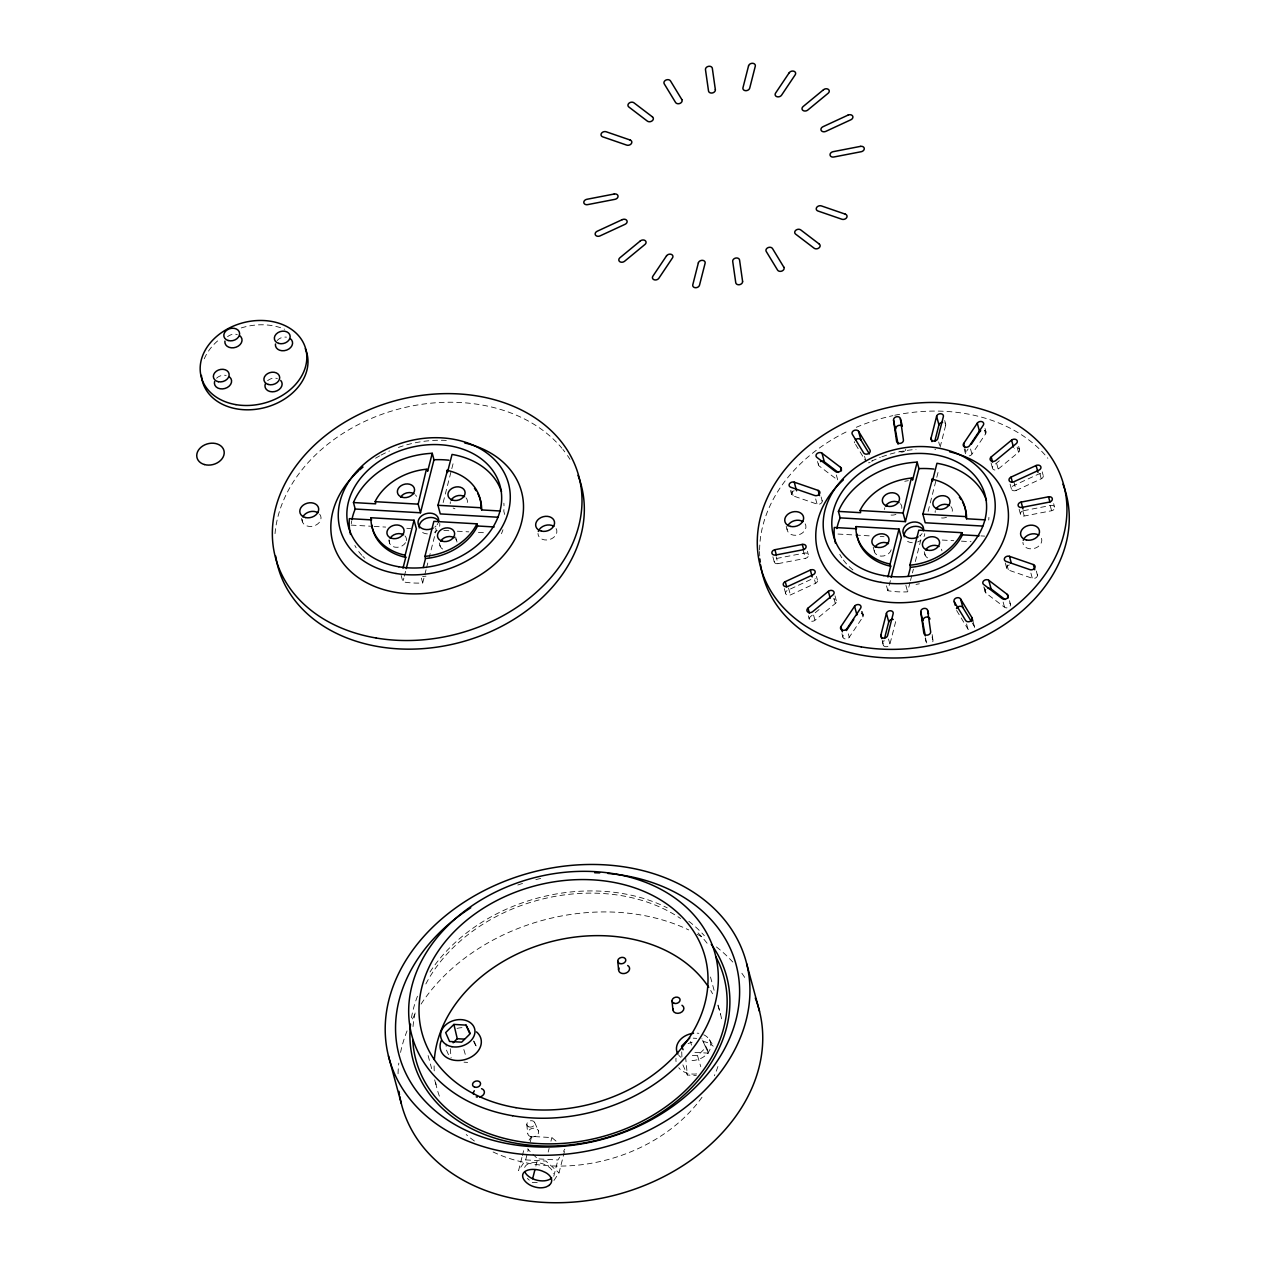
<?xml version="1.0" encoding="UTF-8"?>
<svg xmlns="http://www.w3.org/2000/svg" width="1266" height="1266" viewBox="0 0 1266 1266"><rect width="100%" height="100%" fill="white"/><g stroke="black" fill="none" stroke-linecap="round" stroke-linejoin="round"><path stroke-width="0.75" stroke-dasharray="5 3.75" d="M426.056 569.747L422.686 582.993A78.524 60.325 -15.1 0 1 402.889 581.869L403.854 578.071M404.329 576.188L405.785 570.507M426.531 567.848L428.462 560.284M428.952 558.385L436.184 529.995L435.251 526.545M443.163 502.555L453.782 460.903M521.924 1157.425L518.585 1170.528L525.675 1159.909L528.428 1149.069M522.399 1155.557L524.314 1148.072M530.264 1141.853L531.657 1136.425L551.865 1137.596L556.818 1141.758M535.85 1166.065L537.702 1158.849L557.91 1160.004L559.714 1157.219M548.194 1152.044L549.112 1148.436M550.947 1141.204L551.865 1137.596M553.78 1176.256L557.91 1160.004M553.954 1180.45L559.018 1172.854L565.222 1148.515L563.37 1151.443M910.032 582.376L907.611 591.839A78.524 60.325 -15.1 0 1 887.83 590.7L890.71 579.353M895.568 621.653A3.497 2.674 -15.1 0 1 895.489 622.302L889.919 644.204A3.497 2.674 -15.1 0 1 885.852 646.736A3.497 2.674 -15.1 0 1 883.177 643.808L884.111 640.169M940.116 447.167L945.686 425.265L944.753 421.815M910.507 580.493L911.947 574.811M912.438 572.912L913.403 569.13M915.334 561.55L921.11 538.841L920.192 535.376M928.105 511.401L936.302 479.213M936.793 477.314L938.707 469.749M964.201 448.908L965.594 454.083A3.497 2.674 -15.1 0 1 965.974 452.136L968.079 449.003M843.283 635.231A3.497 2.674 -15.1 0 0 844.564 638.792A3.497 2.674 -15.1 0 0 849.249 637.289L862.89 616.938L861.022 610.038M969.265 455.855A3.497 2.674 -15.1 0 0 971.956 454.193L985.597 433.858L984.188 428.683M529.077 1140.16L531.657 1136.425M692.344 1055.433L697.55 1055.733L705.779 1047.552L701.886 1038.674M819.055 609.579L810.335 616.779A3.497 2.674 -15.1 0 0 810.113 620.641A3.497 2.674 -15.1 0 0 814.972 620.308L835.323 603.518A3.497 2.674 -15.1 0 0 836.335 600.701A3.497 2.674 -15.1 0 0 833.788 599.008M999.349 460.777L993.541 465.572A3.497 2.674 -15.1 0 0 993.304 469.433A3.497 2.674 -15.1 0 0 998.178 469.1L1018.529 452.294A3.497 2.674 -15.1 0 0 1019.019 448.67A3.497 2.674 -15.1 0 0 1014.572 448.322M810.873 579.496L787.594 590.288A3.497 2.674 -15.1 0 0 785.87 594.07A3.497 2.674 -15.1 0 0 790.427 594.941L815.51 583.325A3.497 2.674 -15.1 0 0 817.519 580.461A3.497 2.674 -15.1 0 0 815.114 578.293M1016.187 490.417L1041.269 478.801A3.497 2.674 -15.1 0 0 1042.994 475.019A3.497 2.674 -15.1 0 0 1038.437 474.133L1013.354 485.748A3.497 2.674 -15.1 0 0 1011.645 489.531A3.497 2.674 -15.1 0 0 1016.187 490.417L1013.86 481.776M1023.498 510.704L1050.859 505.419A3.497 2.674 -15.1 0 1 1054.657 507.429A3.497 2.674 -15.1 0 1 1051.603 510.752L1024.257 516.037A3.497 2.674 -15.1 0 1 1020.649 514.661A3.497 2.674 -15.1 0 1 1021.947 511.322M778.004 563.655L805.366 558.369A3.497 2.674 -15.1 0 0 808.42 555.046A3.497 2.674 -15.1 0 0 804.606 553.052L777.261 558.338A3.497 2.674 -15.1 0 0 774.206 561.661A3.497 2.674 -15.1 0 0 778.004 563.655L776.153 556.755M980.944 535.898L984.647 536.119M837.981 534.046L870.612 535.929M880.202 536.483L884.048 536.705M942.236 540.044L953.757 540.709M961.432 541.152L971.022 541.706M351.125 525.105L372.236 526.308M374.15 526.419L385.671 527.083M406.797 528.302L410.627 528.523M443.86 530.422L449.62 530.755M457.295 531.198L468.816 531.862M478.421 532.416L486.097 532.859M693.23 1038.167L696.696 1038.373M694.923 1052.362L709.292 1053.201L702.709 1040.288M464.036 1062.19L467.629 1062.396M682.88 1064.864L687.327 1075.024L696.316 1075.53M525.675 1159.909L545.883 1161.064L559.018 1172.854M537.227 1182.634L531.72 1182.317L527.336 1178.393M794.162 490.765A3.497 2.674 -15.1 0 0 791.472 493.281A3.497 2.674 -15.1 0 0 793.165 495.892L817.076 504.121A3.497 2.674 -15.1 0 0 821.761 502.618A3.497 2.674 -15.1 0 0 820.479 499.041M1009.382 564.905A3.497 2.674 -15.1 0 0 1006.692 567.437A3.497 2.674 -15.1 0 0 1008.385 570.048L1032.296 578.277A3.497 2.674 -15.1 0 0 1036.981 576.774A3.497 2.674 -15.1 0 0 1035.699 573.197M984.616 587.946L986.008 593.137L1004.539 607.253A3.497 2.674 -15.1 0 0 1009.682 606.651M532.859 1154.228L536.483 1157.694M527.479 1148.879L530.169 1151.554M709.34 1039.592L713.359 1045.811M972.335 623.094L974.234 626.211A3.497 2.674 -15.1 0 1 974.377 628.11M855.579 444.429L865.96 461.504M956.621 610.481L967.952 629.107A3.497 2.674 -15.1 0 0 968.395 629.629M705.779 1047.552L709.261 1054.546M473.405 1040.984L476.886 1047.979M534.758 1122.752L538.525 1130.949M474.164 1041.332L477.14 1048.09M448.496 1054.689L446.265 1049.625L446.075 1043.944M697.55 1055.733L700.794 1066.763M463.847 1049.53L465.477 1055.037M1053.644 503.662L1054.578 507.112M1042.219 471.854L1043.137 475.304M1050.21 505.577L1051.603 510.752M1039.877 473.611L1041.269 478.801M1018.687 446.36L1019.621 449.81M1017.136 447.12L1018.529 452.294M1022.849 510.863L1024.257 516.037M1036.332 571.061L1037.424 575.144M1019.13 509.169L1020.523 514.36M1010.094 484.071L1011.487 489.246M1030.904 573.102L1032.296 578.277M996.769 463.926L998.178 469.1M985.043 428.462L985.961 431.912M991.056 462.881L992.449 468.056M1006.992 564.858L1008.385 570.048M1005.267 562.911L1006.834 568.719M970.563 449.019L971.956 454.193M1009.477 600.67L1010.41 604.119M965.04 448.686L965.974 452.136M1003.147 602.078L1004.539 607.253M944.689 420.518L945.623 423.968M983.824 586.886L985.217 592.077M938.707 441.992L939.641 445.442M973.079 621.622L974.472 626.797M966.559 623.932L967.952 629.107M924.212 551.754L925.145 555.204M932.045 636.925L932.979 640.39A3.497 2.674 -15.1 0 1 932.377 642.321M925.209 638.254L926.142 641.704A3.497 2.674 -15.1 0 0 928.706 643.761M905.87 585.367L907.611 591.839M864.567 456.33L865.501 459.78M886.517 585.857L887.83 590.7M873.208 547.118L874.6 552.308M888.526 639.029L889.919 644.204M882.244 640.359L883.177 643.808M882.307 641.656L883.241 645.106M836.367 474.972L837.775 480.146L819.244 466.03A3.497 2.674 -15.1 0 1 818.437 463.673M862.336 611.541L863.27 614.991M817.519 461.52L818.453 464.97M821.112 496.921L822.204 500.988M815.684 498.946L817.076 504.121M848.315 633.839L849.249 637.289M835.022 595.843L836.415 601.018M833.93 598.327L835.323 603.518M841.969 633.712L842.903 637.178M816.443 576.394L817.377 579.844M791.772 490.717L793.165 495.892M807.407 551.28L808.341 554.73M790.506 490.496L791.614 494.563M814.576 579.875L815.51 583.325M803.04 549.745L805.366 558.369M813.579 615.134L814.972 620.308M786.202 526.324L787.12 529.774M808.309 615.814L809.243 619.28M788.56 588.041L790.427 594.941M784.319 588.595L785.727 593.77M772.893 556.803L774.286 561.977M710.495 977.004L715.037 993.826M718.059 1005.046L720.576 1014.383M504.675 514.439L503.805 511.195A78.524 60.325 -15.1 0 0 503.884 503.188M455.618 536.911L456.535 540.36M439.286 542.908L440.204 546.358M421.372 578.151L422.686 582.993M401.148 575.397L402.889 581.869M388.741 540.012L389.675 543.462M301.53 518.459L302.463 521.909M428.114 1055.559L431.643 1068.631M434.665 1079.851L436.675 1087.32M690.603 1041.554L691.442 1045.115M932.156 634.567L932.979 640.39M925.588 637.827L926.142 641.704M685.586 1056.857L687.327 1075.024M526.814 1124.398L527.669 1133.212M450.253 1048.739L451.107 1057.822M681.725 1051.824L681.931 1057.506M703.69 1034.749A17.455 13.404 -15.1 0 1 709.023 1051.334A17.455 13.404 -15.1 0 1 688.435 1060.354M680.934 1057.347A17.455 13.404 -15.1 0 1 678.798 1055.29M697.139 1033.167A17.455 13.404 -15.1 0 1 698.879 1033.341M696.68 1073.948A20.936 16.094 -15.1 0 1 678.734 1067.76M676.044 1061.604A20.936 16.094 -15.1 0 1 676.028 1058.202M688.071 1043.675A20.936 16.094 -15.1 0 1 692.17 1042.171M702.836 1041.427A20.936 16.094 -15.1 0 1 713.201 1046.207M398.046 1073.79A184.947 142.093 -15.1 0 1 398.806 1063.108M400.562 1052.41A184.947 142.093 -15.1 0 1 407.668 1029.385M412.431 1018.956A184.947 142.093 -15.1 0 1 416.118 1012.12M421.072 1004.065A184.947 142.093 -15.1 0 1 688.688 929.909M697.139 934.245A184.947 142.093 -15.1 0 1 703.88 938.201M716.429 946.936A184.947 142.093 -15.1 0 1 732.777 962.033M741.86 973.253A184.947 142.093 -15.1 0 1 745.832 979.172M717.885 1005.584A146.571 112.611 -15.1 0 1 721.747 1019.795M717.933 1066.494A146.571 112.611 -15.1 0 1 714.325 1075.768M702.013 1097.242A146.571 112.611 -15.1 0 1 493.075 1151.965M474.434 1141.03A146.571 112.611 -15.1 0 1 466.22 1134.542M439.365 1096.134A146.571 112.611 -15.1 0 1 435.52 1081.924M434.238 1070.894A146.571 112.611 -15.1 0 1 434.127 1065.307M710.717 990.518A146.571 112.611 -15.1 0 1 712.568 993.763M411.434 1017.848A162.27 124.669 -15.1 0 1 417.543 996.041M430.013 971.972A162.27 124.669 -15.1 0 1 667.245 907.833M688.831 921.316A162.27 124.669 -15.1 0 1 704.323 935.685M413.033 1026.568A159.484 122.533 -15.1 0 1 415.913 1009.651M425.851 983.951A159.484 122.533 -15.1 0 1 680.586 918.499M698.041 932.9A159.484 122.533 -15.1 0 1 709.15 946.003M517.81 885.013A174.486 134.054 -15.1 0 1 524.314 882.877M535.85 879.617A174.486 134.054 -15.1 0 1 540.851 878.414M457.042 1028.403A20.936 16.094 -15.1 0 1 463.498 1027.612M524.63 1167.426A14.828 8.72 14.3 0 1 540.123 1163.058A14.828 8.72 14.3 0 1 553.321 1173.709M861.228 613.266A3.497 2.674 -15.1 0 1 862.89 616.938M854.629 442.878A3.497 2.674 -15.1 0 1 854.328 441.628M872.385 460.507A3.497 2.674 -15.1 0 1 872.052 461.14M870.122 462.533A3.497 2.674 -15.1 0 1 868.492 462.786M984.647 430.424A3.497 2.674 -15.1 0 1 985.597 433.858M805.176 523.855A9.59 7.374 -15.1 0 1 798.435 534.869A9.59 7.374 -15.1 0 1 787.041 528.777M759.727 556.011A157.031 120.65 -15.1 0 1 759.6 551.517M759.6 550.014A157.031 120.65 -15.1 0 1 849.296 430.44M856.275 427.307A157.031 120.65 -15.1 0 1 892.878 415.659M894.761 415.248A157.031 120.65 -15.1 0 1 1047.852 458.292M1041.475 538.335A9.59 7.374 -15.1 0 1 1033.657 548.589A9.59 7.374 -15.1 0 1 1022.896 542.323M871.578 461.14A97.719 75.074 -15.1 0 1 880.345 457.406M881.832 456.836A97.719 75.074 -15.1 0 1 915.998 449.43M988.904 517.351A78.524 60.325 -15.1 0 1 988.73 520.041M919.369 583.8A78.524 60.325 -15.1 0 1 915.998 584.37M852.92 569.953A78.524 60.325 -15.1 0 1 842.586 558.907M841.827 557.784A78.524 60.325 -15.1 0 1 839.769 554.35M950.956 506.653A8.72 6.71 -15.1 0 1 951.446 513.395M946.477 517.319A8.72 6.71 -15.1 0 1 939.91 517.636M935.178 512.461A8.72 6.71 -15.1 0 1 935.337 510.673M891.185 549.776A8.72 6.71 -15.1 0 1 881.025 556.138A8.72 6.71 -15.1 0 1 874.347 548.811M927.582 557.895A8.72 6.71 -15.1 0 1 924.892 551.723M941.477 549.207A8.72 6.71 -15.1 0 1 941.904 550.9M900.411 503.757A8.72 6.71 -15.1 0 1 901.645 508.726M895.932 514.423A8.72 6.71 -15.1 0 1 889.365 514.74M884.633 509.549A8.72 6.71 -15.1 0 1 884.807 507.761M924.75 533.682A10.476 8.039 -15.1 0 1 924.022 536.547M920.825 540.265A10.476 8.039 -15.1 0 1 917.676 541.943M912.343 542.75A10.476 8.039 -15.1 0 1 905.348 539.379M904.747 481.302A55.831 42.902 -15.1 0 1 908.339 480.669M922.059 533.587A10.476 8.039 -15.1 0 1 919.67 535.945M935.637 449.667A3.497 2.674 -15.1 0 1 934.894 449.462M944.8 422.939A3.497 2.674 -15.1 0 1 945.686 425.265M905.744 449.335A3.497 2.674 -15.1 0 1 905.143 450.601M904.589 451.155A3.497 2.674 -15.1 0 1 899.477 451.155M986.008 593.137A3.497 2.674 -15.1 0 1 985.945 589.529M1009.619 603.059A3.497 2.674 -15.1 0 1 1010.157 606.05M439.713 523.428A10.476 8.039 -15.1 0 1 439.603 526.276M437.213 530.312A10.476 8.039 -15.1 0 1 434.396 532.353M427.402 533.904A10.476 8.039 -15.1 0 1 421.404 531.609M502.966 529.758A78.524 60.325 -15.1 0 1 501.447 533.746M351.268 523.76A78.524 60.325 -15.1 0 1 351.663 521.054M375.575 458.229A97.719 75.074 -15.1 0 1 379.642 455.887M381.019 455.127A97.719 75.074 -15.1 0 1 389.532 450.981M398.394 447.452A97.719 75.074 -15.1 0 1 446.692 440.441M437.925 523.38A10.476 8.039 -15.1 0 1 437.118 524.741M436.042 525.991A10.476 8.039 -15.1 0 1 434.729 527.099M405.025 535.961A8.72 6.71 -15.1 0 1 406.259 540.946M405.516 542.687A8.72 6.71 -15.1 0 1 395.008 547.181A8.72 6.71 -15.1 0 1 389.406 539.965M442.657 549.048A8.72 6.71 -15.1 0 1 439.951 542.877M455.57 538.857A8.72 6.71 -15.1 0 1 456.963 542.054M425.993 576.157A78.524 60.325 -15.1 0 1 422.622 576.441M364.814 558.338A78.524 60.325 -15.1 0 1 362.836 556.375M361.886 555.378A78.524 60.325 -15.1 0 1 356.885 548.938M356.173 547.814A78.524 60.325 -15.1 0 1 354.844 545.504M466.015 497.823A8.72 6.71 -15.1 0 1 466.521 504.548M454.969 508.79A8.72 6.71 -15.1 0 1 453.117 507.998M450.237 503.615A8.72 6.71 -15.1 0 1 450.411 501.827M415.485 494.911A8.72 6.71 -15.1 0 1 416.451 496.399M275.023 533.635A157.031 120.65 -15.1 0 1 393.03 410.643A157.031 120.65 -15.1 0 1 561.93 448.259M562.911 449.446A157.031 120.65 -15.1 0 1 564.794 451.851M567.485 455.554A157.031 120.65 -15.1 0 1 569.969 459.336M319.649 514.17A9.59 7.374 -15.1 0 1 313.493 526.039A9.59 7.374 -15.1 0 1 302.194 518.902M556.106 528.571A9.59 7.374 -15.1 0 1 549.365 539.585A9.59 7.374 -15.1 0 1 537.971 533.492M204.285 358.784A54.09 41.556 -15.1 0 1 219.809 339.098M241.252 327.926A54.09 41.556 -15.1 0 1 284.628 329.255M267.632 380.639A8.72 6.71 -15.1 0 1 277.396 378.487M216.581 378.218A8.72 6.71 -15.1 0 1 226.171 375.401M277.096 340.586A8.72 6.71 -15.1 0 1 286.464 337.136M227.548 336.693A8.72 6.71 -15.1 0 1 237.312 334.525M530.533 1136.615A5.586 4.289 -15.1 0 0 538.667 1131.836A5.586 4.289 -15.1 0 0 530.312 1129.114A5.586 4.289 -15.1 0 0 530.533 1136.615M528.903 1126.898A4.083 3.133 -15.1 0 0 534.869 1123.401A4.083 3.133 -15.1 0 0 528.745 1121.407A4.083 3.133 -15.1 0 0 528.903 1126.898"/><path stroke-width="1.5" d="M406.259 568.608L416.387 528.856L414.061 520.231L371.001 517.747L371.001 520.358A55.831 42.902 -15.1 0 0 402.113 554.492L405.152 555.204L405.737 557.356L402.984 568.181M891.201 577.454L901.329 537.702L899.002 529.061L855.943 526.593L855.927 529.204A55.831 42.902 -15.1 0 0 887.055 563.338L890.093 564.05L890.678 566.203L887.909 577.027M500.102 510.989L481.618 509.913L481.064 507.255A55.831 42.902 -15.1 0 0 447.468 470.414L437.941 505.292L440.283 513.917L497.87 517.224M481.618 509.913L481.634 509.407A55.831 42.902 -15.1 0 0 477.614 493.17M985.043 519.835L966.544 518.759L965.99 516.101A55.831 42.902 -15.1 0 0 932.393 479.26L922.882 514.138L925.209 522.763L982.796 526.07M966.544 518.759L966.575 518.253A55.831 42.902 -15.1 0 0 962.54 502.001M405.152 555.204L414.061 520.231M355.208 509.027L420.486 512.777L418.16 504.153L426.42 469.211A55.831 42.902 -15.1 0 0 375.306 501.178L375.654 503.836L353.467 502.555L355.208 509.027A78.524 60.325 -15.1 0 0 351.901 519.709M353.467 502.555A78.524 60.325 -15.1 0 1 432.244 453.291L427.655 471.316L427.069 469.164M420.486 512.777L433.985 459.764L432.244 453.291M425.518 558.512L424.933 556.36L433.858 521.355L476.934 523.839L477.519 525.991L476.19 528.523A55.831 42.902 -15.1 0 1 428.826 558.148L425.518 558.512L423.224 567.516M532.638 1178.709L534.932 1169.673M890.093 564.05L899.002 529.061M840.149 517.873L905.427 521.624L903.085 512.999L911.362 478.057A55.831 42.902 -15.1 0 0 860.247 510.024L860.595 512.683L838.408 511.401L840.149 517.873A78.524 60.325 -15.1 0 0 836.842 528.555M838.408 511.401A78.524 60.325 -15.1 0 1 917.17 462.137L912.58 480.162L912.011 478.01M905.427 521.624L918.926 468.61L917.17 462.137M880.851 635.184L886.422 613.298A3.497 2.674 -15.1 0 1 890.489 610.75A3.497 2.674 -15.1 0 1 893.163 613.678L887.593 635.579A3.497 2.674 -15.1 0 1 883.526 638.111A3.497 2.674 -15.1 0 1 880.851 635.184L881.785 638.634M931.048 438.147L936.618 416.261A3.497 2.674 -15.1 0 1 940.685 413.713A3.497 2.674 -15.1 0 1 943.36 416.641L937.774 438.542A3.497 2.674 -15.1 0 1 933.707 441.074A3.497 2.674 -15.1 0 1 931.048 438.147L931.966 441.597M884.57 638.333L888.748 621.923L886.422 613.298M934.767 441.296L938.945 424.885L936.618 416.261M910.46 567.358L909.874 565.206L918.784 530.201L961.875 532.685L962.461 534.838L961.131 537.37A55.831 42.902 -15.1 0 1 913.767 566.994L910.46 567.358L908.165 576.362M476.934 523.839L475.605 526.371A55.831 42.902 -15.1 0 1 428.24 555.996L424.933 556.36M961.875 532.685L960.546 535.217A55.831 42.902 -15.1 0 1 913.182 564.826L909.874 565.206M840.94 626.591L854.582 606.256A3.497 2.674 -15.1 0 1 859.282 604.737A3.497 2.674 -15.1 0 1 860.563 608.313L846.922 628.664A3.497 2.674 -15.1 0 1 842.238 630.167A3.497 2.674 -15.1 0 1 840.94 626.591L842.349 631.781M963.648 443.511L977.289 423.176A3.497 2.674 -15.1 0 1 981.973 421.657A3.497 2.674 -15.1 0 1 983.255 425.234L969.629 445.569A3.497 2.674 -15.1 0 1 964.929 447.088A3.497 2.674 -15.1 0 1 963.648 443.511L964.581 446.961M846.416 630.531L853.759 619.58M971.228 444.319L979.615 431.801A3.497 2.674 -15.1 0 1 980.739 430.741M453.893 1024.416L445.664 1032.597L449.557 1041.475L461.679 1042.171L469.923 1033.99L466.03 1025.112L453.893 1024.416L457.263 1038.706L453.133 1042.804M689.764 1037.978L681.519 1046.159L683.086 1049.704M808.009 608.155L828.36 591.349A3.497 2.674 -15.1 0 1 833.218 591.016A3.497 2.674 -15.1 0 1 832.996 594.878L812.645 611.684A3.497 2.674 -15.1 0 1 807.787 612.016A3.497 2.674 -15.1 0 1 808.009 608.155L809.401 613.33M991.215 456.947L1011.566 440.141A3.497 2.674 -15.1 0 1 1016.424 439.808A3.497 2.674 -15.1 0 1 1016.202 443.67L995.851 460.476A3.497 2.674 -15.1 0 1 990.977 460.808A3.497 2.674 -15.1 0 1 991.215 456.947L992.607 462.122M785.252 581.664L810.351 570.048A3.497 2.674 -15.1 0 1 814.893 570.919A3.497 2.674 -15.1 0 1 813.183 574.701L788.085 586.316A3.497 2.674 -15.1 0 1 783.543 585.446A3.497 2.674 -15.1 0 1 785.252 581.664L786.661 586.838M1011.028 477.124L1036.11 465.508A3.497 2.674 -15.1 0 1 1040.668 466.394A3.497 2.674 -15.1 0 1 1038.943 470.161L1013.86 481.776A3.497 2.674 -15.1 0 1 1009.318 480.906A3.497 2.674 -15.1 0 1 1011.028 477.124L1012.42 482.299M774.919 549.713L802.28 544.412A3.497 2.674 -15.1 0 1 806.078 546.421A3.497 2.674 -15.1 0 1 803.04 549.745L775.678 555.03A3.497 2.674 -15.1 0 1 771.88 553.036A3.497 2.674 -15.1 0 1 774.919 549.713L776.327 554.888M1021.171 502.08L1048.533 496.794A3.497 2.674 -15.1 0 1 1052.331 498.788A3.497 2.674 -15.1 0 1 1049.277 502.111L1021.915 507.413A3.497 2.674 -15.1 0 1 1018.117 505.403A3.497 2.674 -15.1 0 1 1021.171 502.08L1023.023 508.979M860.01 510.515L903.085 512.999M922.882 514.138L965.974 516.607M962.461 534.838L979.093 535.803M375.068 501.668L418.16 504.153M437.941 505.292L481.033 507.761M477.519 525.991L494.151 526.957M457.263 1038.706L464.448 1039.117M890.678 566.203L887.64 565.491A55.831 42.902 -15.1 0 1 856.75 533.951M405.737 557.356L402.699 556.644A55.831 42.902 -15.1 0 1 371.808 525.105M794.241 482.172L818.153 490.417A3.497 2.674 -15.1 0 1 819.434 493.993A3.497 2.674 -15.1 0 1 814.75 495.497L790.839 487.268A3.497 2.674 -15.1 0 1 789.541 483.691A3.497 2.674 -15.1 0 1 794.241 482.172L796.567 490.797M1009.461 556.328L1033.372 564.573A3.497 2.674 -15.1 0 1 1034.654 568.133A3.497 2.674 -15.1 0 1 1029.97 569.653L1006.059 561.408A3.497 2.674 -15.1 0 1 1004.761 557.847A3.497 2.674 -15.1 0 1 1009.461 556.328L1011.328 563.228M840.529 467.328A3.497 2.674 -15.1 0 1 840.308 471.189A3.497 2.674 -15.1 0 1 835.433 471.522L816.902 457.406A3.497 2.674 -15.1 0 1 817.14 453.545A3.497 2.674 -15.1 0 1 821.998 453.196L840.529 467.328L841.463 470.778M1007.293 594.419A3.497 2.674 -15.1 0 1 1007.071 598.296A3.497 2.674 -15.1 0 1 1002.213 598.628L983.682 584.496A3.497 2.674 -15.1 0 1 983.904 580.635A3.497 2.674 -15.1 0 1 988.762 580.303L1007.293 594.419L1008.227 597.869M820.526 461.536A3.497 2.674 -15.1 0 1 824.324 461.837L838.219 472.424M988.097 588.389A3.497 2.674 -15.1 0 1 991.104 588.927L1004.998 599.514M858.57 431.342L869.916 449.968A3.497 2.674 -15.1 0 1 868.191 453.75A3.497 2.674 -15.1 0 1 863.634 452.88L852.303 434.254A3.497 2.674 -15.1 0 1 854.028 430.472A3.497 2.674 -15.1 0 1 858.57 431.342L860.912 439.982L869.41 453.94M955.229 605.306L954.295 601.856A3.497 2.674 -15.1 0 1 956.02 598.074A3.497 2.674 -15.1 0 1 960.577 598.96L971.908 617.571L972.842 621.02M960.577 598.96L962.904 607.585L971.402 621.543M954.295 601.856L965.626 620.482A3.497 2.674 -15.1 0 0 970.183 621.353A3.497 2.674 -15.1 0 0 971.908 617.571M466.03 1025.112L470.145 1033.183M1048.533 496.794L1049.925 501.969M1036.11 465.508L1037.978 472.408M1011.566 440.141L1013.433 447.04M1033.372 564.573L1034.765 569.747M977.289 423.176L979.615 431.801M988.762 580.303L991.104 588.927M931.792 479.134L932.377 481.302L936.967 463.277A78.524 60.325 -15.1 0 1 986.451 500.434M900.395 418.745L903.418 440.046A3.497 2.674 -15.1 0 1 900.379 443.369A3.497 2.674 -15.1 0 1 896.581 441.375L893.559 420.075A3.497 2.674 -15.1 0 1 896.597 416.751A3.497 2.674 -15.1 0 1 900.395 418.745L902.262 425.645M893.559 420.075L898.085 444.192M927.63 610.449L930.652 631.75A3.497 2.674 -15.1 0 1 927.614 635.073A3.497 2.674 -15.1 0 1 923.816 633.079L920.793 611.779A3.497 2.674 -15.1 0 1 923.832 608.455A3.497 2.674 -15.1 0 1 927.63 610.449L928.564 613.899M920.793 611.779L925.319 635.896M855.943 526.593L856.512 528.745L834.31 527.479A78.524 60.325 -15.1 0 0 835.481 543.288M821.998 453.196L824.324 461.837M854.582 606.256L856.908 614.88A3.497 2.674 -15.1 0 1 857.398 614.311M818.153 490.417L819.545 495.592M828.36 591.349L830.227 598.248M810.351 570.048L812.202 576.948M802.28 544.412L803.688 549.586M746.703 963.853A184.947 142.093 -15.1 0 1 507.634 1152.345A184.947 142.093 -15.1 0 1 448.386 913.435A184.947 142.093 -15.1 0 1 746.703 963.853L759.505 1011.312M446.866 470.303L447.436 472.455L452.041 454.431A78.524 60.325 -15.1 0 1 501.526 491.588M371.001 517.747L371.587 519.899L349.369 518.633A78.524 60.325 -15.1 0 0 350.54 534.442M388.44 1055.907L401.243 1103.351M672.024 1000.82L672.879 1009.635M617.745 961.068L618.599 969.883M755.296 998.004A184.947 142.093 -15.1 0 1 618.979 1194.091A184.947 142.093 -15.1 0 1 399.787 1096.53M399.486 1094.805A184.947 142.093 -15.1 0 1 398.98 1091.339M616.083 874.3A174.486 134.054 -15.1 0 1 717.316 1060.955A174.486 134.054 -15.1 0 1 451.06 1122.262A174.486 134.054 -15.1 0 1 470.746 907.769M594.672 872.749A174.486 134.054 -15.1 0 1 599.673 872.907M607.917 873.445A174.486 134.054 -15.1 0 1 614.453 874.094M677.975 1054.119A17.455 13.404 -15.1 0 1 693.562 1033.262M711.27 944.309A162.27 124.669 -15.1 0 1 601.524 1139.099A162.27 124.669 -15.1 0 1 410.548 1024.099M715.638 956.384A159.484 122.533 -15.1 0 1 603.186 1136.425A159.484 122.533 -15.1 0 1 412.795 1040.304M434.349 1059.674A146.571 112.611 -15.1 0 1 550.362 941.857A146.571 112.611 -15.1 0 1 708.723 987.338M627.683 965.515A5.586 4.289 -15.1 0 1 628.616 971.196A5.586 4.289 -15.1 0 1 621.448 973.285A5.586 4.289 -15.1 0 1 619.011 968.047M681.978 1005.267A5.586 4.289 -15.1 0 1 680.206 1012.863A5.586 4.289 -15.1 0 1 672.974 1008.717M481.523 1088.681A5.586 4.289 -15.1 0 1 484.292 1093.001A5.586 4.289 -15.1 0 1 479.577 1097.005M477.298 1097.1A5.586 4.289 -15.1 0 1 476.238 1096.862M473.531 1094.346A5.586 4.289 -15.1 0 1 474.354 1090.77M476.475 1031.885A20.936 16.094 -15.1 0 1 464.353 1059.753A20.936 16.094 -15.1 0 1 441.28 1040.605M551.675 1177.934A14.828 8.72 14.3 0 1 537.48 1180.339A14.828 8.72 14.3 0 1 524.931 1172.079M888.748 621.923A3.497 2.674 -15.1 0 1 893.226 619.422M855.325 439.761A3.497 2.674 -15.1 0 1 860.912 439.982M787.816 525.707A9.59 7.374 -15.1 0 1 802.945 521.608M1062.949 484.182A157.031 120.65 -15.1 0 1 945.338 651.167A157.031 120.65 -15.1 0 1 760.613 564.889M760.233 561.946A157.031 120.65 -15.1 0 1 759.932 558.986M959.406 497.221A55.831 42.902 -15.1 0 1 961.084 499.564M936.08 508.916A8.72 6.71 -15.1 0 1 949.484 505.466M1023.245 540.281A9.59 7.374 -15.1 0 1 1038.816 535.17M949.658 451.82A97.719 75.074 -15.1 0 1 995.44 555.299A97.719 75.074 -15.1 0 1 853.695 592.662A97.719 75.074 -15.1 0 1 843.393 479.83M918.167 536.895A10.476 8.039 -15.1 0 1 903.291 533.397A10.476 8.039 -15.1 0 1 912.976 522.098A10.476 8.039 -15.1 0 1 923.373 530.802M904.225 536.8A10.476 8.039 -15.1 0 1 911.188 527.147A10.476 8.039 -15.1 0 1 923.515 529.71M918.926 468.61A78.524 60.325 -15.1 0 1 933.881 469.069M875.091 547.054A8.72 6.71 -15.1 0 1 888.495 543.62M885.535 506.004A8.72 6.71 -15.1 0 1 898.939 502.57M925.62 549.966A8.72 6.71 -15.1 0 1 939.04 546.516M938.945 424.885A3.497 2.674 -15.1 0 1 942.6 422.338M895.885 428.699A3.497 2.674 -15.1 0 1 898.116 425.613A3.497 2.674 -15.1 0 1 902.152 426.215M956.479 608.582A3.497 2.674 -15.1 0 1 959.549 606.335A3.497 2.674 -15.1 0 1 962.904 607.585M923.12 620.403A3.497 2.674 -15.1 0 1 926.158 617.08A3.497 2.674 -15.1 0 1 929.956 619.074M451.139 500.07A8.72 6.71 -15.1 0 1 464.559 496.62M474.481 488.375A55.831 42.902 -15.1 0 1 476.143 490.717M433.225 528.049A10.476 8.039 -15.1 0 1 418.366 524.551A10.476 8.039 -15.1 0 1 428.035 513.252A10.476 8.039 -15.1 0 1 438.447 521.956M433.985 459.764A78.524 60.325 -15.1 0 1 448.939 460.223M464.717 442.973A97.719 75.074 -15.1 0 1 510.499 546.453A97.719 75.074 -15.1 0 1 368.77 583.816A97.719 75.074 -15.1 0 1 358.452 470.984M359.56 469.987A97.719 75.074 -15.1 0 1 363.01 467.059M390.15 538.208A8.72 6.71 -15.1 0 1 403.553 534.774M419.283 527.954A10.476 8.039 -15.1 0 1 426.246 518.3A10.476 8.039 -15.1 0 1 438.59 520.864M440.695 541.12A8.72 6.71 -15.1 0 1 454.098 537.67M400.61 497.174A8.72 6.71 -15.1 0 1 414.014 493.724M578.008 475.336A157.031 120.65 -15.1 0 1 460.413 642.321A157.031 120.65 -15.1 0 1 275.687 556.043M302.875 516.86A9.59 7.374 -15.1 0 1 318.019 512.762M538.319 531.435A9.59 7.374 -15.1 0 1 553.875 526.324M305.296 348.688A54.09 41.556 -15.1 0 1 264.657 407.636A54.09 41.556 -15.1 0 1 201.421 375.385M280.736 380.465A8.72 6.71 -15.1 0 1 274.785 391.558A8.72 6.71 -15.1 0 1 265.306 383.883M229.747 377.126A8.72 6.71 -15.1 0 1 224.984 388.472A8.72 6.71 -15.1 0 1 214.571 381.572M290.262 338.592A8.72 6.71 -15.1 0 1 286.702 350.081A8.72 6.71 -15.1 0 1 275.45 344.036M239.717 335.68A8.72 6.71 -15.1 0 1 236.156 347.169A8.72 6.71 -15.1 0 1 224.905 341.124M698.357 262.885L692.787 284.787A3.497 2.674 -15.1 0 0 695.461 287.714A3.497 2.674 -15.1 0 0 699.512 285.166L705.099 263.281A3.497 2.674 -15.1 0 0 702.424 260.337A3.497 2.674 -15.1 0 0 698.357 262.885M748.554 65.848L742.968 87.734A3.497 2.674 -15.1 0 0 745.642 90.677A3.497 2.674 -15.1 0 0 749.709 88.129L755.28 66.228A3.497 2.674 -15.1 0 0 752.621 63.3A3.497 2.674 -15.1 0 0 748.554 65.848M666.517 255.843L652.876 276.194A3.497 2.674 -15.1 0 0 654.158 279.77A3.497 2.674 -15.1 0 0 658.858 278.251L672.483 257.9A3.497 2.674 -15.1 0 0 671.202 254.339A3.497 2.674 -15.1 0 0 666.517 255.843M789.209 72.763L775.583 93.098A3.497 2.674 -15.1 0 0 776.865 96.675A3.497 2.674 -15.1 0 0 781.565 95.172L795.19 74.821A3.497 2.674 -15.1 0 0 793.909 71.244A3.497 2.674 -15.1 0 0 789.209 72.763M640.295 240.951L619.944 257.742A3.497 2.674 -15.1 0 0 619.707 261.619A3.497 2.674 -15.1 0 0 624.565 261.271L644.932 244.48A3.497 2.674 -15.1 0 0 645.154 240.603A3.497 2.674 -15.1 0 0 640.295 240.951M823.501 89.728L803.135 106.534A3.497 2.674 -15.1 0 0 802.913 110.395A3.497 2.674 -15.1 0 0 807.771 110.063L828.122 93.273A3.497 2.674 -15.1 0 0 828.36 89.395A3.497 2.674 -15.1 0 0 823.501 89.728M548.969 1185.451L546.374 1186.859A14.844 8.815 12.6 0 1 539.506 1187.809A14.844 8.625 15.9 0 1 530.327 1185.245L528.713 1184.296A14.812 8.403 19.2 0 1 525.216 1171.319L526.403 1170.702A14.844 8.625 15.9 0 1 534.553 1169.467A14.844 8.815 12.6 0 1 542.085 1170.971L545.472 1172.49A14.812 8.957 9.3 0 1 548.969 1185.451M622.271 219.635L597.188 231.251A3.497 2.674 -15.1 0 0 595.463 235.033A3.497 2.674 -15.1 0 0 600.021 235.903L625.103 224.288A3.497 2.674 -15.1 0 0 626.828 220.521A3.497 2.674 -15.1 0 0 622.271 219.635M848.046 115.111L822.963 126.727A3.497 2.674 -15.1 0 0 821.238 130.493A3.497 2.674 -15.1 0 0 825.796 131.379L850.879 119.764A3.497 2.674 -15.1 0 0 852.604 115.981A3.497 2.674 -15.1 0 0 848.046 115.111M614.216 194.014L586.854 199.3A3.497 2.674 -15.1 0 0 583.816 202.623A3.497 2.674 -15.1 0 0 587.614 204.633L614.975 199.332A3.497 2.674 -15.1 0 0 618.014 196.008A3.497 2.674 -15.1 0 0 614.216 194.014M860.453 146.381L833.091 151.683A3.497 2.674 -15.1 0 0 830.053 155.006A3.497 2.674 -15.1 0 0 833.851 157L861.212 151.714A3.497 2.674 -15.1 0 0 864.251 148.391A3.497 2.674 -15.1 0 0 860.453 146.381M630.088 140.004L606.177 131.775A3.497 2.674 -15.1 0 0 601.477 133.278A3.497 2.674 -15.1 0 0 602.758 136.855L626.67 145.099A3.497 2.674 -15.1 0 0 631.37 143.58A3.497 2.674 -15.1 0 0 630.088 140.004M845.308 214.16L821.397 205.915A3.497 2.674 -15.1 0 0 816.697 207.434A3.497 2.674 -15.1 0 0 817.978 211.011L841.89 219.24A3.497 2.674 -15.1 0 0 846.59 217.736A3.497 2.674 -15.1 0 0 845.308 214.16M652.465 116.915L633.934 102.799A3.497 2.674 -15.1 0 0 629.075 103.132A3.497 2.674 -15.1 0 0 628.838 106.993L647.369 121.125A3.497 2.674 -15.1 0 0 652.227 120.776A3.497 2.674 -15.1 0 0 652.465 116.915M819.229 244.021L800.698 229.89A3.497 2.674 -15.1 0 0 795.839 230.238A3.497 2.674 -15.1 0 0 795.602 234.099L814.133 248.215A3.497 2.674 -15.1 0 0 819.007 247.883A3.497 2.674 -15.1 0 0 819.229 244.021M681.836 99.571L670.505 80.945A3.497 2.674 -15.1 0 0 665.948 80.059A3.497 2.674 -15.1 0 0 664.239 83.841L675.569 102.467A3.497 2.674 -15.1 0 0 680.127 103.337A3.497 2.674 -15.1 0 0 681.836 99.571M783.828 267.173L772.497 248.547A3.497 2.674 -15.1 0 0 767.956 247.677A3.497 2.674 -15.1 0 0 766.231 251.443L777.561 270.069A3.497 2.674 -15.1 0 0 782.119 270.956A3.497 2.674 -15.1 0 0 783.828 267.173M715.353 89.649L712.331 68.348A3.497 2.674 -15.1 0 0 708.533 66.338A3.497 2.674 -15.1 0 0 705.479 69.662L708.517 90.962A3.497 2.674 -15.1 0 0 712.315 92.972A3.497 2.674 -15.1 0 0 715.353 89.649M742.588 281.353L739.566 260.052A3.497 2.674 -15.1 0 0 735.768 258.042A3.497 2.674 -15.1 0 0 732.713 261.366L735.752 282.666A3.497 2.674 -15.1 0 0 739.55 284.676A3.497 2.674 -15.1 0 0 742.588 281.353M674.129 1003.321A4.083 3.133 -15.1 0 0 680.079 999.823A4.083 3.133 -15.1 0 0 673.955 997.83A4.083 3.133 -15.1 0 0 674.129 1003.321M512.603 1115.742A157.031 120.65 -15.1 0 0 715.591 955.703A157.031 120.65 -15.1 0 0 462.312 912.897A157.031 120.65 -15.1 0 0 512.603 1115.742M516.006 1107.687A146.571 112.611 -15.1 0 0 705.447 958.315A146.571 112.611 -15.1 0 0 469.053 918.356A146.571 112.611 -15.1 0 0 516.006 1107.687M619.834 963.568A4.083 3.133 -15.1 0 0 625.8 960.071A4.083 3.133 -15.1 0 0 619.675 958.077A4.083 3.133 -15.1 0 0 619.834 963.568M451.962 1046.697A17.455 13.404 -15.1 0 0 474.718 1029.1A17.455 13.404 -15.1 0 0 446.692 1024.083A17.455 13.404 -15.1 0 0 451.962 1046.697M474.623 1087.146A4.083 3.133 -15.1 0 0 480.574 1083.649A4.083 3.133 -15.1 0 0 474.465 1081.655A4.083 3.133 -15.1 0 0 474.623 1087.146M204.412 464.543A13.958 10.729 -15.1 0 0 224.193 451.946A13.958 10.729 -15.1 0 0 202.797 445.933A13.958 10.729 -15.1 0 0 204.412 464.543M790.601 526.434A9.59 7.374 -15.1 0 0 803.546 517.114A9.59 7.374 -15.1 0 0 788.37 513.854A9.59 7.374 -15.1 0 0 790.601 526.434M861.212 646.879A157.031 120.65 -15.1 0 0 1064.2 486.84A157.031 120.65 -15.1 0 0 810.905 444.034A157.031 120.65 -15.1 0 0 861.212 646.879M937.584 509.011A8.72 6.71 -15.1 0 0 950.022 501.225A8.72 6.71 -15.1 0 0 936.713 497.348A8.72 6.71 -15.1 0 0 937.584 509.011M880.914 582.328A87.243 67.035 -15.1 0 0 993.683 493.424A87.243 67.035 -15.1 0 0 852.967 469.639A87.243 67.035 -15.1 0 0 880.914 582.328M1026.473 539.996A9.59 7.374 -15.1 0 0 1039.402 530.676A9.59 7.374 -15.1 0 0 1024.226 527.4A9.59 7.374 -15.1 0 0 1026.473 539.996M876.578 547.149A8.72 6.71 -15.1 0 0 889.033 539.363A8.72 6.71 -15.1 0 0 875.724 535.486A8.72 6.71 -15.1 0 0 876.578 547.149M883.747 575.603A78.524 60.325 -15.1 0 0 985.233 495.592A78.524 60.325 -15.1 0 0 858.601 474.196A78.524 60.325 -15.1 0 0 883.747 575.603M887.039 506.099A8.72 6.71 -15.1 0 0 899.493 498.313A8.72 6.71 -15.1 0 0 886.168 494.436A8.72 6.71 -15.1 0 0 887.039 506.099M927.123 550.061A8.72 6.71 -15.1 0 0 939.578 542.275A8.72 6.71 -15.1 0 0 926.253 538.398A8.72 6.71 -15.1 0 0 927.123 550.061M402.097 497.269A8.72 6.71 -15.1 0 0 414.552 489.467A8.72 6.71 -15.1 0 0 401.243 485.59A8.72 6.71 -15.1 0 0 402.097 497.269M452.642 500.165A8.72 6.71 -15.1 0 0 465.097 492.379A8.72 6.71 -15.1 0 0 451.788 488.502A8.72 6.71 -15.1 0 0 452.642 500.165M395.989 573.482A87.243 67.035 -15.1 0 0 508.758 484.577A87.243 67.035 -15.1 0 0 368.042 460.792A87.243 67.035 -15.1 0 0 395.989 573.482M391.637 538.319A8.72 6.71 -15.1 0 0 404.091 530.517A8.72 6.71 -15.1 0 0 390.783 526.64A8.72 6.71 -15.1 0 0 391.637 538.319M442.182 541.215A8.72 6.71 -15.1 0 0 454.636 533.429A8.72 6.71 -15.1 0 0 441.328 529.552A8.72 6.71 -15.1 0 0 442.182 541.215M398.822 566.772A78.524 60.325 -15.1 0 0 500.307 486.745A78.524 60.325 -15.1 0 0 373.66 465.35A78.524 60.325 -15.1 0 0 398.822 566.772M376.271 638.032A157.031 120.65 -15.1 0 0 579.258 477.994A157.031 120.65 -15.1 0 0 325.979 435.188A157.031 120.65 -15.1 0 0 376.271 638.032M305.676 517.588A9.59 7.374 -15.1 0 0 318.605 508.267A9.59 7.374 -15.1 0 0 303.429 505.007A9.59 7.374 -15.1 0 0 305.676 517.588M541.531 531.15A9.59 7.374 -15.1 0 0 554.476 521.829A9.59 7.374 -15.1 0 0 539.284 518.569A9.59 7.374 -15.1 0 0 541.531 531.15M235.967 404.645A54.09 41.556 -15.1 0 0 305.881 349.527A54.09 41.556 -15.1 0 0 218.638 334.778A54.09 41.556 -15.1 0 0 235.967 404.645M268.234 384.453A8.023 6.172 -15.1 0 0 279.691 377.3A8.023 6.172 -15.1 0 0 267.442 373.723A8.023 6.172 -15.1 0 0 268.234 384.453M278.694 343.403A8.023 6.172 -15.1 0 0 290.151 336.25A8.023 6.172 -15.1 0 0 277.903 332.673A8.023 6.172 -15.1 0 0 278.694 343.403M228.149 340.507A8.023 6.172 -15.1 0 0 239.606 333.338A8.023 6.172 -15.1 0 0 227.358 329.777A8.023 6.172 -15.1 0 0 228.149 340.507M218.322 381.715A8.023 6.172 -15.1 0 0 229.083 373.85A8.023 6.172 -15.1 0 0 216.344 371.207A8.023 6.172 -15.1 0 0 218.322 381.715"/></g></svg>
